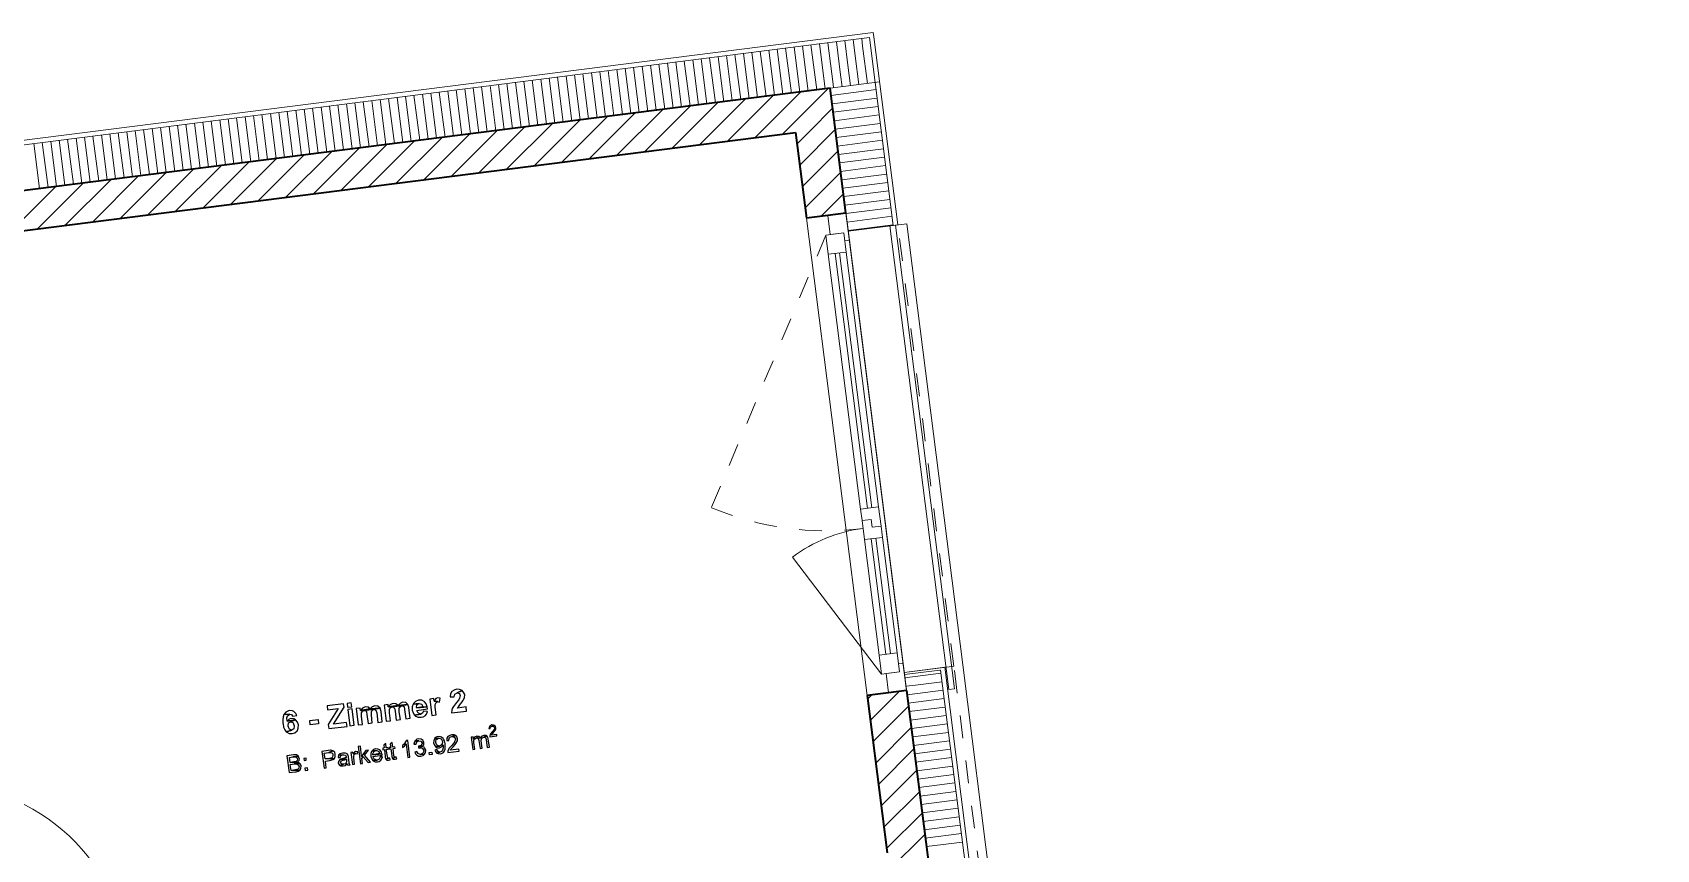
# Model space of a CAD drawing. Header units: metres. Extents: x 2713679.5 to 2713747.3, y 1226017.1 to 1226104.2.
# Drawn here: x 2713703.73 to 2713710.88, y 1226047.27 to 1226050.87 of the extents above; entities that cross this region are included whole.
import ezdxf

# ---------------------------------------------------------------- set-up
doc = ezdxf.new("R2010")
doc.units = ezdxf.units.M
doc.header["$MEASUREMENT"] = 0
doc.linetypes.add('Strich 2_1mm', pattern=[0.15, 0.1, -0.05])
doc.layers.add('plangrafiken', color=251, linetype='Continuous')
doc.layers.add('waende_stuetzen', color=250, linetype='Continuous')
doc.layers.add('texte', color=7, linetype='Continuous', true_color=0x000000)

msp = doc.modelspace()

# ---------------------------------------------------------------- linework, layer by layer
at = {"layer": 'plangrafiken', "color": 7, "linetype": 'Continuous', "lineweight": 13}
for p, q in [((2713707.5294, 1226050.0187), (2713707.5046, 1226050.0155)), ((2713707.5046, 1226050.0155), (2713707.764, 1226047.9719)), ((2713707.7888, 1226047.9751), (2713707.5294, 1226050.0187)), ((2713707.764, 1226047.9719), (2713707.7888, 1226047.9751))]:
    msp.add_line(p, q, dxfattribs=at)
at = {"layer": 'texte'}
for points in [[(2713705.3588, 1226047.9164), (2713705.3476, 1226047.9115), (2713705.3476, 1226047.9115), (2713705.339, 1226047.9016), (2713705.3823, 1226047.9065), (2713705.3736, 1226047.9152), (2713705.3724, 1226047.9152)], [(2713705.4292, 1226047.9251), (2713705.428, 1226047.9251), (2713705.4156, 1226047.9201), (2713705.407, 1226047.9115), (2713705.4045, 1226047.9078), (2713705.4317, 1226047.9102), (2713705.4429, 1226047.9078), (2713705.4429, 1226047.9078), (2713705.4478, 1226047.8954), (2713705.4206, 1226047.8917), (2713705.4663, 1226047.8966), (2713705.4626, 1226047.909), (2713705.4552, 1226047.9177), (2713705.454, 1226047.9201), (2713705.4429, 1226047.9251)], [(2713705.496, 1226047.9325), (2713705.4787, 1226047.93), (2713705.4874, 1226047.8583), (2713705.5059, 1226047.8608), (2713705.5034, 1226047.883), (2713705.5022, 1226047.8966), (2713705.5022, 1226047.9065), (2713705.5059, 1226047.9152), (2713705.5121, 1226047.9189), (2713705.4973, 1226047.9214)], [(2713705.5121, 1226047.9362), (2713705.5047, 1226047.9325), (2713705.4973, 1226047.9214), (2713705.5121, 1226047.9189), (2713705.5208, 1226047.9164), (2713705.5245, 1226047.9337), (2713705.5245, 1226047.9337)], [(2713705.5962, 1226047.9733), (2713705.5851, 1226047.9696), (2713705.5752, 1226047.9634), (2713705.5752, 1226047.9634), (2713705.569, 1226047.9535), (2713705.5677, 1226047.9399), (2713705.5863, 1226047.9399), (2713705.5863, 1226047.9399), (2713705.5888, 1226047.9523), (2713705.5987, 1226047.9572), (2713705.6209, 1226047.9683), (2713705.6098, 1226047.9721)], [(2713705.6209, 1226047.9683), (2713705.5987, 1226047.9572), (2713705.6086, 1226047.9547), (2713705.6123, 1226047.9461), (2713705.6098, 1226047.9337), (2713705.6061, 1226047.9275), (2713705.5962, 1226047.9152), (2713705.5912, 1226047.909), (2713705.5826, 1226047.8979), (2713705.5776, 1226047.8892), (2713705.5752, 1226047.8818), (2713705.5739, 1226047.8694), (2713705.6407, 1226047.8768), (2713705.6382, 1226047.8954), (2713705.6011, 1226047.8904), (2713705.6036, 1226047.8954), (2713705.6048, 1226047.8966), (2713705.6135, 1226047.909), (2713705.6172, 1226047.9127), (2713705.6246, 1226047.9226), (2713705.6259, 1226047.9251), (2713705.6308, 1226047.9362), (2713705.6308, 1226047.9362), (2713705.632, 1226047.9498), (2713705.6283, 1226047.9585)], [(2713704.8357, 1226047.862), (2713704.832, 1226047.8521), (2713704.8308, 1226047.8385), (2713704.8308, 1226047.8237), (2713704.832, 1226047.8212), (2713704.8345, 1226047.8064), (2713704.8394, 1226047.7952), (2713704.8456, 1226047.7866), (2713704.8703, 1226047.794), (2713704.8604, 1226047.7977), (2713704.8592, 1226047.7989), (2713704.8542, 1226047.8113), (2713704.8542, 1226047.8125), (2713704.8567, 1226047.8249), (2713704.8654, 1226047.8299), (2713704.8876, 1226047.8385), (2713704.8505, 1226047.8336), (2713704.8493, 1226047.8472), (2713704.8518, 1226047.8571), (2713704.8617, 1226047.8632)], [(2713704.8604, 1226047.8793), (2713704.8567, 1226047.8781), (2713704.8444, 1226047.8731), (2713704.8369, 1226047.8645), (2713704.8357, 1226047.862), (2713704.8617, 1226047.8632), (2713704.8691, 1226047.862), (2713704.874, 1226047.8546), (2713704.8926, 1226047.8583), (2713704.8889, 1226047.867), (2713704.8802, 1226047.8756), (2713704.874, 1226047.8781)], [(2713704.8666, 1226047.8447), (2713704.8592, 1226047.8422), (2713704.8505, 1226047.8336), (2713704.8876, 1226047.8385), (2713704.879, 1226047.8435)], [(2713705.0991, 1226047.909), (2713705.0261, 1226047.9003), (2713705.0286, 1226047.883), (2713705.0744, 1226047.8892), (2713705.0311, 1226047.8187), (2713705.0336, 1226047.8002), (2713705.1139, 1226047.8101), (2713705.1115, 1226047.8274), (2713705.0546, 1226047.82), (2713705.1016, 1226047.8942)], [(2713705.1325, 1226047.9139), (2713705.1139, 1226047.9115), (2713705.1164, 1226047.8942), (2713705.1349, 1226047.8966)], [(2713705.1362, 1226047.8867), (2713705.1176, 1226047.8843), (2713705.1263, 1226047.8125), (2713705.1448, 1226047.815)], [(2713705.172, 1226047.8904), (2713705.1547, 1226047.8892), (2713705.1634, 1226047.8163), (2713705.1819, 1226047.8187), (2713705.1782, 1226047.8546), (2713705.177, 1226047.8571), (2713705.177, 1226047.8694), (2713705.1819, 1226047.8768), (2713705.1894, 1226047.8793), (2713705.2326, 1226047.8855), (2713705.2598, 1226047.8904), (2713705.2153, 1226047.8867), (2713705.1733, 1226047.8806)], [(2713705.1943, 1226047.8954), (2713705.1931, 1226047.8954), (2713705.1819, 1226047.8904), (2713705.1733, 1226047.8806), (2713705.2153, 1226047.8867), (2713705.2067, 1226047.8942)], [(2713705.2326, 1226047.8855), (2713705.1894, 1226047.8793), (2713705.1955, 1226047.8793), (2713705.1992, 1226047.8756), (2713705.1992, 1226047.8744), (2713705.2017, 1226047.862), (2713705.2067, 1226047.8224), (2713705.2252, 1226047.8249), (2713705.2215, 1226047.8595), (2713705.2215, 1226047.862), (2713705.2215, 1226047.8744), (2713705.2252, 1226047.8818)], [(2713705.2363, 1226047.9003), (2713705.2252, 1226047.8966), (2713705.224, 1226047.8966), (2713705.2153, 1226047.8867), (2713705.2598, 1226047.8904), (2713705.2499, 1226047.8991), (2713705.2487, 1226047.8991)], [(2713705.2598, 1226047.8904), (2713705.2326, 1226047.8855), (2713705.2413, 1226047.8818), (2713705.2413, 1226047.8818), (2713705.245, 1226047.8694), (2713705.2499, 1226047.8274), (2713705.2685, 1226047.8299), (2713705.2636, 1226047.8756), (2713705.2623, 1226047.8793)], [(2713705.2945, 1226047.9065), (2713705.2772, 1226047.904), (2713705.287, 1226047.8323), (2713705.3056, 1226047.8348), (2713705.3006, 1226047.8694), (2713705.3006, 1226047.8719), (2713705.3006, 1226047.8843), (2713705.3044, 1226047.8917), (2713705.313, 1226047.8954), (2713705.3551, 1226047.9016), (2713705.3823, 1226047.9065), (2713705.339, 1226047.9016), (2713705.2957, 1226047.8966)], [(2713705.3167, 1226047.9115), (2713705.3167, 1226047.9102), (2713705.3056, 1226047.9065), (2713705.2957, 1226047.8966), (2713705.339, 1226047.9016), (2713705.3291, 1226047.909)], [(2713705.3551, 1226047.9016), (2713705.313, 1226047.8954), (2713705.318, 1226047.8954), (2713705.3217, 1226047.8904), (2713705.3229, 1226047.8904), (2713705.3254, 1226047.8768), (2713705.3303, 1226047.8373), (2713705.3489, 1226047.8397), (2713705.3439, 1226047.8744), (2713705.3439, 1226047.8781), (2713705.3439, 1226047.8904), (2713705.3489, 1226047.8979)], [(2713705.3823, 1226047.9065), (2713705.3551, 1226047.9016), (2713705.3637, 1226047.8979), (2713705.3649, 1226047.8979), (2713705.3674, 1226047.8843), (2713705.3736, 1226047.8435), (2713705.3922, 1226047.8459), (2713705.386, 1226047.8917), (2713705.386, 1226047.8942)], [(2713705.4045, 1226047.9078), (2713705.4008, 1226047.8966), (2713705.4008, 1226047.883), (2713705.4008, 1226047.8818), (2713705.4045, 1226047.8694), (2713705.4107, 1226047.8595), (2713705.4391, 1226047.8645), (2713705.428, 1226047.8682), (2713705.4268, 1226047.8682), (2713705.4206, 1226047.8806), (2713705.4688, 1226047.8867), (2713705.4663, 1226047.8966), (2713705.4206, 1226047.8917), (2713705.4194, 1226047.8929), (2713705.4218, 1226047.9053), (2713705.4317, 1226047.9102)], [(2713705.4503, 1226047.8768), (2713705.4466, 1226047.8682), (2713705.4391, 1226047.8645), (2713705.4107, 1226047.8595), (2713705.4156, 1226047.8546), (2713705.4268, 1226047.8509), (2713705.4404, 1226047.8509), (2713705.449, 1226047.8521), (2713705.4602, 1226047.8583), (2713705.4639, 1226047.8632), (2713705.4688, 1226047.8756)], [(2713704.8876, 1226047.8385), (2713704.8654, 1226047.8299), (2713704.8753, 1226047.8274), (2713704.8765, 1226047.8261), (2713704.8815, 1226047.8125), (2713704.8815, 1226047.8113), (2713704.879, 1226047.7989), (2713704.8703, 1226047.794), (2713704.8456, 1226047.7866), (2713704.8481, 1226047.7841), (2713704.8592, 1226047.7792), (2713704.8716, 1226047.7779), (2713704.8716, 1226047.7779), (2713704.8839, 1226047.7816), (2713704.8938, 1226047.7903), (2713704.8951, 1226047.7915), (2713704.8988, 1226047.8027), (2713704.9, 1226047.8163), (2713704.9, 1226047.8163), (2713704.8963, 1226047.8286)], [(2713704.9519, 1226047.8163), (2713704.9495, 1226047.836), (2713704.9866, 1226047.841), (2713704.989, 1226047.8212), (2713704.9519, 1226047.8163)], [(2713705.5739, 1226047.773), (2713705.5665, 1226047.7705), (2713705.5579, 1226047.7656), (2713705.5541, 1226047.7581), (2713705.5529, 1226047.7482), (2713705.5628, 1226047.7482), (2713705.5628, 1226047.7507), (2713705.5653, 1226047.7606), (2713705.5665, 1226047.7618), (2713705.5752, 1226047.7656), (2713705.5925, 1226047.7693), (2713705.5851, 1226047.773)], [(2713705.752, 1226047.8163), (2713705.747, 1226047.8138), (2713705.7421, 1226047.8113), (2713705.7396, 1226047.8064), (2713705.7384, 1226047.8002), (2713705.7446, 1226047.8002), (2713705.7446, 1226047.8014), (2713705.7458, 1226047.8076), (2713705.747, 1226047.8076), (2713705.7532, 1226047.8113), (2713705.7644, 1226047.8138), (2713705.7594, 1226047.815)], [(2713705.7644, 1226047.8138), (2713705.7532, 1226047.8113), (2713705.7532, 1226047.8113), (2713705.7594, 1226047.8088), (2713705.7606, 1226047.8088), (2713705.7631, 1226047.8039), (2713705.7631, 1226047.8027), (2713705.7619, 1226047.7965), (2713705.7606, 1226047.7952), (2713705.7569, 1226047.7903), (2713705.752, 1226047.7841), (2713705.7483, 1226047.7804), (2713705.7446, 1226047.7754), (2713705.7446, 1226047.7742), (2713705.7421, 1226047.768), (2713705.7421, 1226047.7643), (2713705.7742, 1226047.768), (2713705.773, 1226047.7742), (2713705.7495, 1226047.7717), (2713705.7508, 1226047.7742), (2713705.752, 1226047.7767), (2713705.7569, 1226047.7816), (2713705.7619, 1226047.7878), (2713705.7656, 1226047.7915), (2713705.7656, 1226047.7928), (2713705.7693, 1226047.7977), (2713705.7693, 1226047.8039), (2713705.7681, 1226047.8088)], [(2713705.0311, 1226047.7037), (2713705.0026, 1226047.7), (2713705.0125, 1226047.6258), (2713705.0224, 1226047.6271), (2713705.0187, 1226047.6567), (2713705.0373, 1226047.6592), (2713705.0422, 1226047.6604), (2713705.0521, 1226047.6642), (2713705.0583, 1226047.6691), (2713705.0175, 1226047.6666), (2713705.0138, 1226047.6926), (2713705.0336, 1226047.6951), (2713705.0521, 1226047.7025), (2713705.0521, 1226047.7025), (2713705.0422, 1226047.705), (2713705.041, 1226047.705)], [(2713705.0521, 1226047.7025), (2713705.0336, 1226047.6951), (2713705.0422, 1226047.6951), (2713705.0496, 1226047.6926), (2713705.0521, 1226047.6839), (2713705.0521, 1226047.6827), (2713705.0496, 1226047.674), (2713705.0472, 1226047.6716), (2713705.036, 1226047.6691), (2713705.0175, 1226047.6666), (2713705.0583, 1226047.6691), (2713705.062, 1226047.6765), (2713705.062, 1226047.6864), (2713705.062, 1226047.6864), (2713705.0595, 1226047.6963)], [(2713705.151, 1226047.7), (2713705.1461, 1226047.6963), (2713705.1411, 1226047.6889), (2713705.1523, 1226047.6901), (2713705.1584, 1226047.6889), (2713705.1609, 1226047.6975), (2713705.1609, 1226047.6975)], [(2713705.1733, 1226047.7223), (2713705.1634, 1226047.721), (2713705.1733, 1226047.6456), (2713705.1819, 1226047.6468), (2713705.1795, 1226047.6691), (2713705.1856, 1226047.6753), (2713705.1782, 1226047.679)], [(2713705.2091, 1226047.705), (2713705.1968, 1226047.7037), (2713705.1782, 1226047.679), (2713705.1856, 1226047.6753), (2713705.2067, 1226047.6506), (2713705.2178, 1226047.6518), (2713705.1906, 1226047.6827)], [(2713705.2227, 1226047.7013), (2713705.2215, 1226047.6988), (2713705.219, 1226047.6901), (2713705.219, 1226047.679), (2713705.219, 1226047.6753), (2713705.2227, 1226047.6666), (2713705.2277, 1226047.6592), (2713705.2462, 1226047.6617), (2713705.2438, 1226047.6617), (2713705.2351, 1226047.6654), (2713705.2314, 1226047.6691), (2713705.2277, 1226047.6778), (2713705.2685, 1226047.6827), (2713705.2685, 1226047.6852), (2713705.2673, 1226047.6889), (2713705.2277, 1226047.6852), (2713705.2277, 1226047.6889), (2713705.2314, 1226047.6975), (2713705.2326, 1226047.6988), (2713705.2413, 1226047.7037)], [(2713705.2401, 1226047.7111), (2713705.2388, 1226047.7111), (2713705.2302, 1226047.7074), (2713705.2227, 1226047.7013), (2713705.2413, 1226047.7037), (2713705.245, 1226047.7037), (2713705.2537, 1226047.6988), (2713705.2537, 1226047.6988), (2713705.2574, 1226047.6901), (2713705.2277, 1226047.6852), (2713705.2673, 1226047.6889), (2713705.2648, 1226047.6988), (2713705.2586, 1226047.7062), (2713705.2586, 1226047.7062), (2713705.2499, 1226047.7099)], [(2713705.2846, 1226047.7346), (2713705.2759, 1226047.7272), (2713705.2772, 1226047.7149), (2713705.271, 1226047.7136), (2713705.2722, 1226047.7062), (2713705.2784, 1226047.7074), (2713705.2821, 1226047.6765), (2713705.2821, 1226047.674), (2713705.2846, 1226047.6654), (2713705.2982, 1226047.6703), (2713705.2945, 1226047.6703), (2713705.2932, 1226047.6716), (2713705.292, 1226047.6765), (2713705.287, 1226047.7087), (2713705.2969, 1226047.7099), (2713705.2957, 1226047.7161), (2713705.287, 1226047.7149)], [(2713705.313, 1226047.7383), (2713705.3044, 1226047.7309), (2713705.3068, 1226047.7173), (2713705.2994, 1226047.7173), (2713705.3006, 1226047.7099), (2713705.3068, 1226047.7111), (2713705.3118, 1226047.6802), (2713705.3118, 1226047.6778), (2713705.3142, 1226047.6691), (2713705.3266, 1226047.674), (2713705.3229, 1226047.674), (2713705.3217, 1226047.6753), (2713705.3204, 1226047.6802), (2713705.3167, 1226047.7124), (2713705.3254, 1226047.7136), (2713705.3241, 1226047.7198), (2713705.3155, 1226047.7186)], [(2713705.3649, 1226047.7322), (2713705.3575, 1226047.726), (2713705.3575, 1226047.7173), (2713705.3588, 1226047.7173), (2713705.3674, 1226047.7235), (2713705.3674, 1226047.7235), (2713705.3748, 1226047.7309)], [(2713705.3823, 1226047.7482), (2713705.3761, 1226047.7482), (2713705.3748, 1226047.7458), (2713705.3687, 1226047.7371), (2713705.3649, 1226047.7322), (2713705.3748, 1226047.7309), (2713705.3823, 1226047.6728), (2713705.3909, 1226047.674)], [(2713705.4144, 1226047.747), (2713705.4107, 1226047.7421), (2713705.4082, 1226047.7322), (2713705.4181, 1226047.7322), (2713705.4181, 1226047.7334), (2713705.4218, 1226047.7421), (2713705.4218, 1226047.7421), (2713705.4305, 1226047.747)], [(2713705.4292, 1226047.7544), (2713705.4218, 1226047.7532), (2713705.4144, 1226047.747), (2713705.4305, 1226047.747), (2713705.4391, 1226047.7445), (2713705.4441, 1226047.7371), (2713705.4441, 1226047.7346), (2713705.4404, 1226047.7272), (2713705.4391, 1226047.726), (2713705.4305, 1226047.7223), (2713705.4453, 1226047.721), (2713705.4515, 1226047.7285), (2713705.4527, 1226047.7383), (2713705.4527, 1226047.7383), (2713705.449, 1226047.747), (2713705.449, 1226047.7482), (2713705.4404, 1226047.7532), (2713705.4391, 1226047.7532)], [(2713705.428, 1226047.7223), (2713705.428, 1226047.7149), (2713705.4342, 1226047.7161), (2713705.4441, 1226047.721), (2713705.4453, 1226047.721), (2713705.4305, 1226047.7223)], [(2713705.4441, 1226047.721), (2713705.4342, 1226047.7161), (2713705.4367, 1226047.7161), (2713705.4453, 1226047.7136), (2713705.4466, 1226047.7124), (2713705.4515, 1226047.7037), (2713705.4515, 1226047.7013), (2713705.4478, 1226047.6914), (2713705.4466, 1226047.6901), (2713705.4379, 1226047.6864), (2713705.4552, 1226047.6877), (2713705.4602, 1226047.6951), (2713705.4614, 1226047.705), (2713705.4602, 1226047.7087), (2713705.4552, 1226047.7161), (2713705.454, 1226047.7186)], [(2713705.4997, 1226047.7557), (2713705.496, 1226047.747), (2713705.4948, 1226047.7371), (2713705.4985, 1226047.7272), (2713705.5034, 1226047.721), (2713705.522, 1226047.7235), (2713705.5195, 1226047.7235), (2713705.5109, 1226047.7272), (2713705.5084, 1226047.7297), (2713705.5047, 1226047.7383), (2713705.5047, 1226047.7433), (2713705.5072, 1226047.752), (2713705.5096, 1226047.7532), (2713705.517, 1226047.7581)], [(2713705.5158, 1226047.7656), (2713705.5072, 1226047.7631), (2713705.4997, 1226047.7569), (2713705.4997, 1226047.7557), (2713705.517, 1226047.7581), (2713705.5195, 1226047.7581), (2713705.5282, 1226047.7544), (2713705.5306, 1226047.752), (2713705.5344, 1226047.7433), (2713705.5344, 1226047.7383), (2713705.5319, 1226047.7297), (2713705.5306, 1226047.7285), (2713705.5368, 1226047.7272), (2713705.5368, 1226047.726), (2713705.5368, 1226047.7247), (2713705.5368, 1226047.7149), (2713705.5344, 1226047.705), (2713705.5306, 1226047.7), (2713705.5232, 1226047.6963), (2713705.5096, 1226047.6926), (2713705.5146, 1226047.6901), (2713705.5245, 1226047.6889), (2713705.5294, 1226047.6901), (2713705.5381, 1226047.6951), (2713705.5418, 1226047.7), (2713705.5455, 1226047.7099), (2713705.5455, 1226047.7124), (2713705.5467, 1226047.721), (2713705.5455, 1226047.7322), (2713705.5455, 1226047.7346), (2713705.543, 1226047.7458), (2713705.5393, 1226047.7532), (2713705.5368, 1226047.7569), (2713705.5294, 1226047.7631), (2713705.5257, 1226047.7643)], [(2713705.5096, 1226047.7074), (2713705.501, 1226047.705), (2713705.5034, 1226047.6988), (2713705.5096, 1226047.6926), (2713705.5232, 1226047.6963), (2713705.5146, 1226047.6988), (2713705.5146, 1226047.6988)], [(2713705.5306, 1226047.7285), (2713705.522, 1226047.7235), (2713705.5034, 1226047.721), (2713705.5109, 1226047.7161), (2713705.5208, 1226047.7161), (2713705.5208, 1226047.7161), (2713705.5306, 1226047.7198), (2713705.5306, 1226047.7198), (2713705.5368, 1226047.7272)], [(2713705.5925, 1226047.7693), (2713705.5752, 1226047.7656), (2713705.5764, 1226047.7656), (2713705.5863, 1226047.7631), (2713705.5863, 1226047.7631), (2713705.5912, 1226047.7544), (2713705.5912, 1226047.752), (2713705.5875, 1226047.7433), (2713705.5875, 1226047.7408), (2713705.5813, 1226047.7334), (2713705.5739, 1226047.7247), (2713705.569, 1226047.7198), (2713705.5628, 1226047.7124), (2713705.5628, 1226047.7111), (2713705.5579, 1226047.7013), (2713705.5579, 1226047.6951), (2713705.6073, 1226047.7013), (2713705.6061, 1226047.7099), (2713705.5702, 1226047.705), (2713705.5727, 1226047.7111), (2713705.5739, 1226047.7124), (2713705.5826, 1226047.721), (2713705.59, 1226047.7297), (2713705.5949, 1226047.7359), (2713705.5949, 1226047.7371), (2713705.5999, 1226047.7458), (2713705.5999, 1226047.7557), (2713705.5987, 1226047.7618)], [(2713705.6691, 1226047.7643), (2713705.6605, 1226047.7631), (2713705.6679, 1226047.7087), (2713705.6766, 1226047.7099), (2713705.6729, 1226047.7383), (2713705.6729, 1226047.7396), (2713705.6729, 1226047.7495), (2713705.6766, 1226047.7557), (2713705.6704, 1226047.7557)], [(2713705.6852, 1226047.7668), (2713705.6852, 1226047.7668), (2713705.6753, 1226047.7631), (2713705.6704, 1226047.7557), (2713705.6766, 1226047.7557), (2713705.684, 1226047.7594), (2713705.6951, 1226047.7656), (2713705.6951, 1226047.7656)], [(2713705.6951, 1226047.7656), (2713705.684, 1226047.7594), (2713705.6914, 1226047.7569), (2713705.7013, 1226047.7594)], [(2713705.7174, 1226047.7705), (2713705.7161, 1226047.7705), (2713705.7075, 1226047.7668), (2713705.7013, 1226047.7594), (2713705.6914, 1226047.7569), (2713705.6951, 1226047.7482), (2713705.7001, 1226047.7124), (2713705.7087, 1226047.7136), (2713705.705, 1226047.7458), (2713705.705, 1226047.7495), (2713705.7075, 1226047.7581), (2713705.7075, 1226047.7581), (2713705.7161, 1226047.7631), (2713705.7297, 1226047.768), (2713705.7273, 1226047.7705)], [(2713705.7297, 1226047.768), (2713705.7161, 1226047.7631), (2713705.7211, 1226047.7618), (2713705.7248, 1226047.7581), (2713705.7273, 1226047.7507), (2713705.731, 1226047.7173), (2713705.7409, 1226047.7186), (2713705.7359, 1226047.7557), (2713705.7347, 1226047.7606)], [(2713704.8777, 1226047.6839), (2713704.8493, 1226047.6802), (2713704.8592, 1226047.606), (2713704.8876, 1226047.6097), (2713704.8901, 1226047.6097), (2713704.8988, 1226047.6122), (2713704.9062, 1226047.6172), (2713704.8679, 1226047.6159), (2713704.8641, 1226047.6419), (2713704.8815, 1226047.6444), (2713704.9049, 1226047.6481), (2713704.8963, 1226047.6518), (2713704.8963, 1226047.6518), (2713704.8629, 1226047.6506), (2713704.8604, 1226047.6728), (2713704.8753, 1226047.6753), (2713704.9, 1226047.679), (2713704.8913, 1226047.6839), (2713704.8876, 1226047.6839)], [(2713704.9, 1226047.679), (2713704.8753, 1226047.6753), (2713704.8777, 1226047.6753), (2713704.8864, 1226047.6753), (2713704.8926, 1226047.6728), (2713704.8951, 1226047.6654), (2713704.8938, 1226047.6592), (2713704.8889, 1226047.6543), (2713704.879, 1226047.653), (2713704.8629, 1226047.6506), (2713704.8963, 1226047.6518), (2713704.9025, 1226047.6592), (2713704.9049, 1226047.6679), (2713704.9037, 1226047.6691), (2713704.9, 1226047.6778)], [(2713704.9049, 1226047.6481), (2713704.8815, 1226047.6444), (2713704.8827, 1226047.6444), (2713704.8926, 1226047.6444), (2713704.8988, 1226047.6407), (2713704.9025, 1226047.6332), (2713704.9012, 1226047.6271), (2713704.8988, 1226047.6221), (2713704.8926, 1226047.6196), (2713704.8864, 1226047.6184), (2713704.8679, 1226047.6159), (2713704.9062, 1226047.6172), (2713704.9111, 1226047.6246), (2713704.9111, 1226047.6258), (2713704.9124, 1226047.6345), (2713704.9124, 1226047.637), (2713704.9074, 1226047.6456)], [(2713704.9334, 1226047.6703), (2713704.9235, 1226047.6691), (2713704.9247, 1226047.6592), (2713704.9346, 1226047.6604)], [(2713705.0768, 1226047.6827), (2713705.0744, 1226047.6728), (2713705.083, 1226047.6728), (2713705.0867, 1226047.6815), (2713705.0867, 1226047.6815), (2713705.0966, 1226047.6852)], [(2713705.0867, 1226047.6654), (2713705.0805, 1226047.6617), (2713705.0768, 1226047.6555), (2713705.0756, 1226047.6481), (2713705.0768, 1226047.6456), (2713705.0818, 1226047.6382), (2713705.0979, 1226047.6431), (2713705.0892, 1226047.6444), (2713705.0855, 1226047.6493), (2713705.0867, 1226047.6543), (2713705.0892, 1226047.658), (2713705.0966, 1226047.6604), (2713705.104, 1226047.6629), (2713705.1115, 1226047.6654)], [(2713705.0966, 1226047.6926), (2713705.0941, 1226047.6926), (2713705.0842, 1226047.6889), (2713705.0842, 1226047.6889), (2713705.0768, 1226047.6827), (2713705.0768, 1226047.6827), (2713705.0966, 1226047.6852), (2713705.0979, 1226047.6852), (2713705.1065, 1226047.6827), (2713705.1102, 1226047.6753), (2713705.1102, 1226047.6728), (2713705.1053, 1226047.6716), (2713705.0954, 1226047.6679), (2713705.0867, 1226047.6654), (2713705.1115, 1226047.6654), (2713705.1115, 1226047.6629), (2713705.1115, 1226047.653), (2713705.1065, 1226047.6456), (2713705.1152, 1226047.6456), (2713705.1176, 1226047.6394), (2713705.1275, 1226047.6407), (2713705.1238, 1226047.6468), (2713705.1226, 1226047.6506), (2713705.1213, 1226047.6629), (2713705.1201, 1226047.6753), (2713705.1189, 1226047.6827), (2713705.1152, 1226047.6889), (2713705.1077, 1226047.6926), (2713705.1065, 1226047.6926)], [(2713705.1065, 1226047.6456), (2713705.0979, 1226047.6431), (2713705.0818, 1226047.6382), (2713705.0855, 1226047.6357), (2713705.0966, 1226047.6357), (2713705.0966, 1226047.6357), (2713705.1065, 1226047.6382), (2713705.1077, 1226047.6394), (2713705.1152, 1226047.6456)], [(2713705.1399, 1226047.6963), (2713705.1312, 1226047.6951), (2713705.1387, 1226047.6419), (2713705.1473, 1226047.6431), (2713705.1436, 1226047.6716), (2713705.1436, 1226047.6716), (2713705.1436, 1226047.6815), (2713705.1473, 1226047.6877), (2713705.1523, 1226047.6901), (2713705.1411, 1226047.6889)], [(2713705.2598, 1226047.6753), (2713705.2598, 1226047.674), (2713705.2549, 1226047.6654), (2713705.2462, 1226047.6617), (2713705.2277, 1226047.6592), (2713705.2289, 1226047.658), (2713705.2376, 1226047.6543), (2713705.2475, 1226047.6543), (2713705.2549, 1226047.6555), (2713705.2623, 1226047.6604), (2713705.266, 1226047.6654), (2713705.2697, 1226047.6753)], [(2713705.3019, 1226047.6703), (2713705.2982, 1226047.6703), (2713705.2846, 1226047.6654), (2713705.2895, 1226047.6617), (2713705.2969, 1226047.6617), (2713705.3044, 1226047.6629)], [(2713705.3303, 1226047.674), (2713705.3266, 1226047.674), (2713705.3142, 1226047.6691), (2713705.318, 1226047.6654), (2713705.3266, 1226047.6654), (2713705.3328, 1226047.6666)], [(2713705.4218, 1226047.6988), (2713705.4119, 1226047.6963), (2713705.4156, 1226047.6889), (2713705.4218, 1226047.6827), (2713705.4292, 1226047.679), (2713705.4391, 1226047.679), (2713705.4391, 1226047.679), (2713705.449, 1226047.6815), (2713705.4552, 1226047.6877), (2713705.4379, 1226047.6864), (2713705.4379, 1226047.6864), (2713705.428, 1226047.6889), (2713705.4268, 1226047.6901)], [(2713705.4775, 1226047.6852), (2713705.4762, 1226047.6951), (2713705.4874, 1226047.6963), (2713705.4886, 1226047.6864), (2713705.4775, 1226047.6852)], [(2713704.9396, 1226047.6271), (2713704.9284, 1226047.6258), (2713704.9297, 1226047.6159), (2713704.9408, 1226047.6172)]]:
    msp.add_lwpolyline(points, close=True, dxfattribs=at)
at = {"layer": 'waende_stuetzen', "color": 7, "linetype": 'Continuous', "lineweight": 18}
for p, q in [((2713707.4317, 1226050.8681), (2713701.8118, 1226050.1549)), ((2713707.4317, 1226050.8681), (2713707.4342, 1226050.8483)), ((2713707.5393, 1226050.0199), (2713707.4342, 1226050.8483)), ((2713707.216, 1226050.8206), (2713701.8837, 1226050.1439)), ((2713707.4144, 1226050.8458), (2713707.216, 1226050.8206)), ((2713707.4395, 1226050.6474), (2713707.4144, 1226050.8458)), ((2713707.2411, 1226050.6222), (2713707.4594, 1226050.6499)), ((2713707.5195, 1226050.0174), (2713707.4395, 1226050.6474)), ((2713709.0295, 1226036.5302), (2713707.2411, 1226050.6222)), ((2713708.0475, 1226044.2682), (2713707.2411, 1226050.6222)), ((2713707.8499, 1226045.8257), (2713707.2411, 1226050.6222)), ((2713707.3211, 1226049.9922), (2713707.311, 1226050.0716)), ((2713707.5195, 1226050.0174), (2713707.3211, 1226049.9922)), ((2713707.5393, 1226050.0199), (2713707.5195, 1226050.0174)), ((2713707.7663, 1226048.073), (2713707.5678, 1226048.0478)), ((2713707.7266, 1226048.068), (2713707.5678, 1226048.0478)), ((2713707.7253, 1226048.0577), (2713707.5691, 1226048.0379)), ((2713707.7253, 1226048.0577), (2713707.7278, 1226048.0581)), ((2713707.7464, 1226048.0705), (2713707.7266, 1226048.068)), ((2713707.7366, 1226047.9886), (2713707.7278, 1226048.0581)), ((2713708.0385, 1226045.769), (2713707.7464, 1226048.0705)), ((2713707.7861, 1226048.0755), (2713707.7663, 1226048.073)), ((2713707.5678, 1226048.0478), (2713707.5779, 1226047.9685)), ((2713707.5678, 1226048.0478), (2713707.5691, 1226048.0379)), ((2713707.5691, 1226048.0379), (2713707.5779, 1226047.9685)), ((2713708.0086, 1226045.8458), (2713707.7366, 1226047.9886)), ((2713710.8808, 1226021.9422), (2713707.5779, 1226047.9685))]:
    msp.add_line(p, q, dxfattribs=at)
at = {"layer": 'waende_stuetzen', "color": 18, "linetype": 'Continuous', "lineweight": 0, "true_color": 0x000000}
for p, q in [((2713706.8596, 1226050.7754), (2713706.8848, 1226050.577)), ((2713706.8968, 1226050.7801), (2713706.922, 1226050.5817)), ((2713706.934, 1226050.7848), (2713706.9592, 1226050.5864)), ((2713706.9712, 1226050.7895), (2713706.9964, 1226050.5911)), ((2713707.0084, 1226050.7943), (2713707.0336, 1226050.5959)), ((2713707.0456, 1226050.799), (2713707.0708, 1226050.6006)), ((2713707.0828, 1226050.8037), (2713707.108, 1226050.6053)), ((2713707.12, 1226050.8084), (2713707.1452, 1226050.61)), ((2713707.1572, 1226050.8131), (2713707.1824, 1226050.6147)), ((2713707.1944, 1226050.8179), (2713707.2196, 1226050.6195)), ((2713707.2316, 1226050.8226), (2713707.2548, 1226050.6399)), ((2713707.2688, 1226050.8273), (2713707.2873, 1226050.6818)), ((2713707.306, 1226050.832), (2713707.3198, 1226050.7237)), ((2713707.3432, 1226050.8368), (2713707.3523, 1226050.7656)), ((2713707.3804, 1226050.8415), (2713707.3847, 1226050.8075)), ((2713707.3847, 1226050.8075), (2713707.4056, 1226050.6431)), ((2713706.3016, 1226050.7046), (2713706.3268, 1226050.5062)), ((2713706.3388, 1226050.7093), (2713706.364, 1226050.5109)), ((2713706.376, 1226050.714), (2713706.4012, 1226050.5156)), ((2713706.4132, 1226050.7187), (2713706.4384, 1226050.5203)), ((2713706.4504, 1226050.7234), (2713706.4756, 1226050.525)), ((2713706.4876, 1226050.7282), (2713706.5128, 1226050.5298)), ((2713706.5248, 1226050.7329), (2713706.55, 1226050.5345)), ((2713706.562, 1226050.7376), (2713706.5872, 1226050.5392)), ((2713706.5992, 1226050.7423), (2713706.6244, 1226050.5439)), ((2713706.6364, 1226050.747), (2713706.6616, 1226050.5486)), ((2713706.6736, 1226050.7518), (2713706.6988, 1226050.5534)), ((2713706.7108, 1226050.7565), (2713706.736, 1226050.5581)), ((2713706.748, 1226050.7612), (2713706.7732, 1226050.5628)), ((2713706.7852, 1226050.7659), (2713706.8104, 1226050.5675)), ((2713706.8224, 1226050.7707), (2713706.8476, 1226050.5722)), ((2713707.3198, 1226050.7237), (2713707.3312, 1226050.6336)), ((2713707.3523, 1226050.7656), (2713707.3684, 1226050.6383)), ((2713705.7436, 1226050.6337), (2713705.7687, 1226050.4353)), ((2713705.7808, 1226050.6385), (2713705.8059, 1226050.4401)), ((2713705.818, 1226050.6432), (2713705.8431, 1226050.4448)), ((2713705.8552, 1226050.6479), (2713705.8804, 1226050.4495)), ((2713705.8924, 1226050.6526), (2713705.9176, 1226050.4542)), ((2713705.9296, 1226050.6573), (2713705.9548, 1226050.4589)), ((2713705.9668, 1226050.6621), (2713705.992, 1226050.4637)), ((2713706.004, 1226050.6668), (2713706.0292, 1226050.4684)), ((2713706.0412, 1226050.6715), (2713706.0664, 1226050.4731)), ((2713706.0784, 1226050.6762), (2713706.1036, 1226050.4778)), ((2713706.1156, 1226050.681), (2713706.1408, 1226050.4825)), ((2713706.1528, 1226050.6857), (2713706.178, 1226050.4873)), ((2713706.19, 1226050.6904), (2713706.2152, 1226050.492)), ((2713706.2272, 1226050.6951), (2713706.2524, 1226050.4967)), ((2713706.2644, 1226050.6998), (2713706.2896, 1226050.5014)), ((2713707.2548, 1226050.6399), (2713707.2568, 1226050.6242)), ((2713707.2873, 1226050.6818), (2713707.294, 1226050.6289)), ((2713705.1855, 1226050.5629), (2713705.2107, 1226050.3645)), ((2713705.2227, 1226050.5676), (2713705.2479, 1226050.3692)), ((2713705.2599, 1226050.5724), (2713705.2851, 1226050.374)), ((2713705.2971, 1226050.5771), (2713705.3223, 1226050.3787)), ((2713705.3343, 1226050.5818), (2713705.3595, 1226050.3834)), ((2713705.3715, 1226050.5865), (2713705.3967, 1226050.3881)), ((2713705.4088, 1226050.5913), (2713705.4339, 1226050.3928)), ((2713705.446, 1226050.596), (2713705.4711, 1226050.3976)), ((2713705.4832, 1226050.6007), (2713705.5083, 1226050.4023)), ((2713705.5204, 1226050.6054), (2713705.5455, 1226050.407)), ((2713705.5576, 1226050.6101), (2713705.5827, 1226050.4117)), ((2713705.5948, 1226050.6149), (2713705.6199, 1226050.4164)), ((2713705.632, 1226050.6196), (2713705.6571, 1226050.4212)), ((2713705.6692, 1226050.6243), (2713705.6943, 1226050.4259)), ((2713705.7064, 1226050.629), (2713705.7315, 1226050.4306)), ((2713706.6669, 1226050.3729), (2713706.869, 1226050.575)), ((2713706.7884, 1226050.3883), (2713706.9904, 1226050.5904)), ((2713706.9099, 1226050.4037), (2713707.0719, 1226050.5658)), ((2713707.0719, 1226050.5658), (2713707.1119, 1226050.6058)), ((2713707.0838, 1226050.4716), (2713707.2334, 1226050.6212)), ((2713707.4435, 1226050.6161), (2713707.2451, 1226050.5909)), ((2713707.4482, 1226050.5789), (2713707.2498, 1226050.5537)), ((2713704.6275, 1226050.4921), (2713704.6527, 1226050.2937)), ((2713704.6647, 1226050.4968), (2713704.6899, 1226050.2984)), ((2713704.7019, 1226050.5015), (2713704.7271, 1226050.3031)), ((2713704.7391, 1226050.5063), (2713704.7643, 1226050.3079)), ((2713704.7763, 1226050.511), (2713704.8015, 1226050.3126)), ((2713704.8135, 1226050.5157), (2713704.8387, 1226050.3173)), ((2713704.8507, 1226050.5204), (2713704.8759, 1226050.322)), ((2713704.8879, 1226050.5252), (2713704.9131, 1226050.3267)), ((2713704.9251, 1226050.5299), (2713704.9503, 1226050.3315)), ((2713704.9623, 1226050.5346), (2713704.9875, 1226050.3362)), ((2713704.9995, 1226050.5393), (2713705.0247, 1226050.3409)), ((2713705.0367, 1226050.544), (2713705.0619, 1226050.3456)), ((2713705.0739, 1226050.5488), (2713705.0991, 1226050.3504)), ((2713705.1111, 1226050.5535), (2713705.1363, 1226050.3551)), ((2713705.1483, 1226050.5582), (2713705.1735, 1226050.3598)), ((2713706.0595, 1226050.2958), (2713706.2616, 1226050.4979)), ((2713706.181, 1226050.3112), (2713706.383, 1226050.5133)), ((2713706.3025, 1226050.3267), (2713706.5045, 1226050.5287)), ((2713706.424, 1226050.3421), (2713706.626, 1226050.5441)), ((2713706.5454, 1226050.3575), (2713706.7475, 1226050.5595)), ((2713707.1529, 1226050.4346), (2713707.2523, 1226050.5341)), ((2713707.453, 1226050.5416), (2713707.2546, 1226050.5165)), ((2713707.4577, 1226050.5044), (2713707.2593, 1226050.4793)), ((2713704.0695, 1226050.4213), (2713704.0947, 1226050.2229)), ((2713704.1067, 1226050.426), (2713704.1319, 1226050.2276)), ((2713704.1439, 1226050.4307), (2713704.1691, 1226050.2323)), ((2713704.1811, 1226050.4355), (2713704.2063, 1226050.237)), ((2713704.2183, 1226050.4402), (2713704.2435, 1226050.2418)), ((2713704.2555, 1226050.4449), (2713704.2807, 1226050.2465)), ((2713704.2927, 1226050.4496), (2713704.3179, 1226050.2512)), ((2713704.3299, 1226050.4543), (2713704.3551, 1226050.2559)), ((2713704.3671, 1226050.4591), (2713704.3923, 1226050.2607)), ((2713704.4043, 1226050.4638), (2713704.4295, 1226050.2654)), ((2713704.4415, 1226050.4685), (2713704.4667, 1226050.2701)), ((2713704.4787, 1226050.4732), (2713704.5039, 1226050.2748)), ((2713704.5159, 1226050.4779), (2713704.5411, 1226050.2795)), ((2713704.5531, 1226050.4827), (2713704.5783, 1226050.2843)), ((2713704.5903, 1226050.4874), (2713704.6155, 1226050.289)), ((2713705.4521, 1226050.2187), (2713705.6541, 1226050.4208)), ((2713705.5736, 1226050.2342), (2713705.7756, 1226050.4362)), ((2713705.6951, 1226050.2496), (2713705.8971, 1226050.4516)), ((2713705.8165, 1226050.265), (2713706.0186, 1226050.467)), ((2713705.938, 1226050.2804), (2713706.1401, 1226050.4825)), ((2713707.0314, 1226050.4192), (2713707.0838, 1226050.4716)), ((2713707.0958, 1226050.3775), (2713707.1529, 1226050.4346)), ((2713707.1077, 1226050.2834), (2713707.2643, 1226050.4399)), ((2713707.4624, 1226050.4672), (2713707.264, 1226050.4421)), ((2713707.4671, 1226050.43), (2713707.2687, 1226050.4049)), ((2713703.7347, 1226050.3788), (2713703.7599, 1226050.1804)), ((2713703.7719, 1226050.3835), (2713703.7971, 1226050.1851)), ((2713703.8091, 1226050.3882), (2713703.8343, 1226050.1898)), ((2713703.8463, 1226050.393), (2713703.8715, 1226050.1946)), ((2713703.8835, 1226050.3977), (2713703.9087, 1226050.1993)), ((2713703.9207, 1226050.4024), (2713703.9459, 1226050.204)), ((2713703.9579, 1226050.4071), (2713703.9831, 1226050.2087)), ((2713703.9951, 1226050.4118), (2713704.0203, 1226050.2134)), ((2713704.0323, 1226050.4166), (2713704.0575, 1226050.2182)), ((2713704.9662, 1226050.1571), (2713705.1682, 1226050.3591)), ((2713705.0876, 1226050.1725), (2713705.2897, 1226050.3745)), ((2713705.2091, 1226050.1879), (2713705.4112, 1226050.39)), ((2713705.3306, 1226050.2033), (2713705.5327, 1226050.4054)), ((2713707.4718, 1226050.3928), (2713707.2734, 1226050.3677)), ((2713707.4766, 1226050.3556), (2713707.2782, 1226050.3305)), ((2713704.3587, 1226050.08), (2713704.5608, 1226050.282)), ((2713704.4802, 1226050.0954), (2713704.6823, 1226050.2975)), ((2713704.6017, 1226050.1108), (2713704.8038, 1226050.3129)), ((2713704.7232, 1226050.1262), (2713704.9252, 1226050.3283)), ((2713704.8447, 1226050.1417), (2713705.0467, 1226050.3437)), ((2713707.1197, 1226050.1893), (2713707.2762, 1226050.3458)), ((2713707.4813, 1226050.3184), (2713707.2829, 1226050.2933)), ((2713707.486, 1226050.2812), (2713707.2876, 1226050.2561)), ((2713703.7513, 1226050.0029), (2713703.9534, 1226050.2049)), ((2713703.8728, 1226050.0183), (2713704.0749, 1226050.2204)), ((2713703.9943, 1226050.0337), (2713704.1963, 1226050.2358)), ((2713704.1158, 1226050.0492), (2713704.3178, 1226050.2512)), ((2713704.2373, 1226050.0646), (2713704.4393, 1226050.2666)), ((2713707.1316, 1226050.0952), (2713707.2882, 1226050.2517)), ((2713707.4907, 1226050.244), (2713707.2923, 1226050.2189)), ((2713707.4955, 1226050.2068), (2713707.297, 1226050.1817)), ((2713703.6298, 1226049.9875), (2713703.8319, 1226050.1895)), ((2713707.2001, 1226050.0575), (2713707.3001, 1226050.1576)), ((2713707.5002, 1226050.1696), (2713707.3018, 1226050.1445)), ((2713707.5049, 1226050.1324), (2713707.3065, 1226050.1073)), ((2713707.5096, 1226050.0952), (2713707.3112, 1226050.0701)), ((2713707.5143, 1226050.058), (2713707.3159, 1226050.0328)), ((2713707.5191, 1226050.0208), (2713707.3207, 1226049.9956)), ((2713707.6957, 1226048.0398), (2713707.5709, 1226048.024)), ((2713707.6167, 1226047.992), (2713707.5756, 1226047.9868)), ((2713707.7343, 1226048.0069), (2713707.6167, 1226047.992)), ((2713707.7296, 1226048.0441), (2713707.6957, 1226048.0398)), ((2713707.4063, 1226047.9304), (2713707.4251, 1226047.9491)), ((2713707.4183, 1226047.8362), (2713707.5465, 1226047.9645)), ((2713707.739, 1226047.9697), (2713707.5803, 1226047.9496)), ((2713707.7438, 1226047.9325), (2713707.585, 1226047.9124)), ((2713707.4302, 1226047.7421), (2713707.5868, 1226047.8987)), ((2713707.7485, 1226047.8953), (2713707.5898, 1226047.8752)), ((2713707.7532, 1226047.8581), (2713707.5945, 1226047.838)), ((2713707.4422, 1226047.648), (2713707.5987, 1226047.8045)), ((2713707.7579, 1226047.8209), (2713707.5992, 1226047.8008)), ((2713707.7626, 1226047.7837), (2713707.6039, 1226047.7636)), ((2713707.4541, 1226047.5539), (2713707.6107, 1226047.7104)), ((2713707.7674, 1226047.7465), (2713707.6086, 1226047.7263)), ((2713707.7721, 1226047.7093), (2713707.6134, 1226047.6891)), ((2713707.7768, 1226047.6721), (2713707.6181, 1226047.6519)), ((2713707.7815, 1226047.6349), (2713707.6228, 1226047.6147)), ((2713707.4661, 1226047.4598), (2713707.6226, 1226047.6163)), ((2713707.7863, 1226047.5977), (2713707.6275, 1226047.5775)), ((2713707.791, 1226047.5605), (2713707.6322, 1226047.5403)), ((2713707.478, 1226047.3656), (2713707.6346, 1226047.5222)), ((2713707.7957, 1226047.5233), (2713707.637, 1226047.5031)), ((2713707.8004, 1226047.4861), (2713707.6417, 1226047.4659)), ((2713707.49, 1226047.2715), (2713707.6465, 1226047.428)), ((2713707.8051, 1226047.4489), (2713707.6464, 1226047.4287)), ((2713707.8099, 1226047.4117), (2713707.6511, 1226047.3915)), ((2713707.8146, 1226047.3745), (2713707.6559, 1226047.3543)), ((2713707.5019, 1226047.1774), (2713707.6584, 1226047.3339)), ((2713707.8193, 1226047.3373), (2713707.6606, 1226047.3171)), ((2713707.824, 1226047.3001), (2713707.6653, 1226047.2799))]:
    msp.add_line(p, q, dxfattribs=at)
at = {"layer": 'waende_stuetzen', "color": 7, "linetype": 'Continuous', "lineweight": 35}
for p, q in [((2713707.0675, 1226050.6002), (2713701.9089, 1226049.9455)), ((2713707.2411, 1226050.6222), (2713707.0675, 1226050.6002)), ((2713707.2632, 1226050.4486), (2713707.2411, 1226050.6222)), ((2713702.7742, 1226049.8789), (2713707.0896, 1226050.4266)), ((2713707.0896, 1226050.4266), (2713707.1374, 1226050.0496)), ((2713707.311, 1226050.0716), (2713707.2632, 1226050.4486)), ((2713707.2316, 1226050.0615), (2713707.1374, 1226050.0496)), ((2713707.311, 1226050.0716), (2713707.2316, 1226050.0615)), ((2713707.4986, 1226047.9584), (2713707.4043, 1226047.9464)), ((2713707.4043, 1226047.9464), (2713707.4924, 1226047.252)), ((2713707.5779, 1226047.9685), (2713707.4986, 1226047.9584)), ((2713707.5779, 1226047.9685), (2713707.8499, 1226045.8257))]:
    msp.add_line(p, q, dxfattribs=at)
at = {"layer": 'waende_stuetzen', "color": 7, "linetype": 'Continuous', "lineweight": 13}
for p, q in [((2713707.2316, 1226050.0615), (2713707.2423, 1226049.9772)), ((2713707.3261, 1226049.9526), (2713707.311, 1226050.0716)), ((2713707.1374, 1226050.0496), (2713707.4043, 1226047.9464)), ((2713707.579, 1226050.025), (2713707.3211, 1226049.9922)), ((2713707.5678, 1226048.0478), (2713707.3211, 1226049.9922)), ((2713707.8258, 1226048.0806), (2713707.579, 1226050.025)), ((2713707.3019, 1226049.9848), (2713707.2225, 1226049.9747)), ((2713707.2225, 1226049.9747), (2713707.2332, 1226049.8904)), ((2713707.2423, 1226049.9772), (2713707.3019, 1226049.9848)), ((2713707.3019, 1226049.9848), (2713707.3063, 1226049.95)), ((2713707.3126, 1226049.9004), (2713707.3019, 1226049.9848)), ((2713707.3063, 1226049.95), (2713707.3261, 1226049.9526)), ((2713707.5628, 1226048.0875), (2713707.3261, 1226049.9526)), ((2713707.2332, 1226049.8904), (2713707.3126, 1226049.9004)), ((2713707.2332, 1226049.8904), (2713707.3758, 1226048.7669)), ((2713707.263, 1226049.8941), (2713707.4056, 1226048.7707)), ((2713707.4254, 1226048.7732), (2713707.2828, 1226049.8967)), ((2713707.4552, 1226048.777), (2713707.3126, 1226049.9004)), ((2713707.4552, 1226048.777), (2713707.3758, 1226048.7669)), ((2713707.4659, 1226048.6926), (2713707.4552, 1226048.777)), ((2713707.3758, 1226048.7669), (2713707.3821, 1226048.7173)), ((2713707.4218, 1226048.7223), (2713707.3821, 1226048.7173)), ((2713707.3821, 1226048.7173), (2713707.3928, 1226048.633)), ((2713707.4262, 1226048.6876), (2713707.4218, 1226048.7223)), ((2713707.3928, 1226048.633), (2713707.4721, 1226048.643)), ((2713707.3928, 1226048.633), (2713707.4573, 1226048.1245)), ((2713707.4225, 1226048.6367), (2713707.4871, 1226048.1283)), ((2713707.4262, 1226048.6876), (2713707.4659, 1226048.6926)), ((2713707.5069, 1226048.1308), (2713707.4424, 1226048.6392)), ((2713707.4721, 1226048.643), (2713707.4659, 1226048.6926)), ((2713707.5367, 1226048.1346), (2713707.4721, 1226048.643)), ((2713707.468, 1226048.0402), (2713707.0762, 1226048.5557)), ((2713707.5367, 1226048.1346), (2713707.4573, 1226048.1245)), ((2713707.5474, 1226048.0503), (2713707.5367, 1226048.1346)), ((2713707.4573, 1226048.1245), (2713707.468, 1226048.0402)), ((2713707.5628, 1226048.0875), (2713707.543, 1226048.085)), ((2713707.543, 1226048.085), (2713707.5474, 1226048.0503)), ((2713707.5779, 1226047.9685), (2713707.5628, 1226048.0875)), ((2713708.1179, 1226045.779), (2713707.8258, 1226048.0806)), ((2713707.468, 1226048.0402), (2713707.5474, 1226048.0503)), ((2713707.5474, 1226048.0503), (2713707.4878, 1226048.0427)), ((2713707.4878, 1226048.0427), (2713707.4986, 1226047.9584)), ((2713707.8599, 1226045.7463), (2713707.5678, 1226048.0478))]:
    msp.add_line(p, q, dxfattribs=at)
at = {"layer": 'waende_stuetzen', "color": 7, "linetype": 'Strich 2_1mm', "lineweight": 13}
for p, q in [((2713707.7861, 1226048.0755), (2713707.5393, 1226050.0199)), ((2713707.2225, 1226049.9747), (2713706.7185, 1226048.7737)), ((2713708.0782, 1226045.774), (2713707.7861, 1226048.0755))]:
    msp.add_line(p, q, dxfattribs=at)
msp.add_arc((2713707.2225, 1226049.9747), 1.3025, 247.23258, 277.23258, dxfattribs=at)
at = {"layer": 'waende_stuetzen', "color": 7, "linetype": 'Continuous', "lineweight": 13}
for centre, radius, start, end in [((2713707.468, 1226048.0402), 0.6475, 97.23258, 127.23258), ((2713703.3209, 1226046.7226), 0.83, 7.23258, 97.23258)]:
    msp.add_arc(centre, radius, start, end, dxfattribs=at)

doc.saveas('drawing.dxf')
